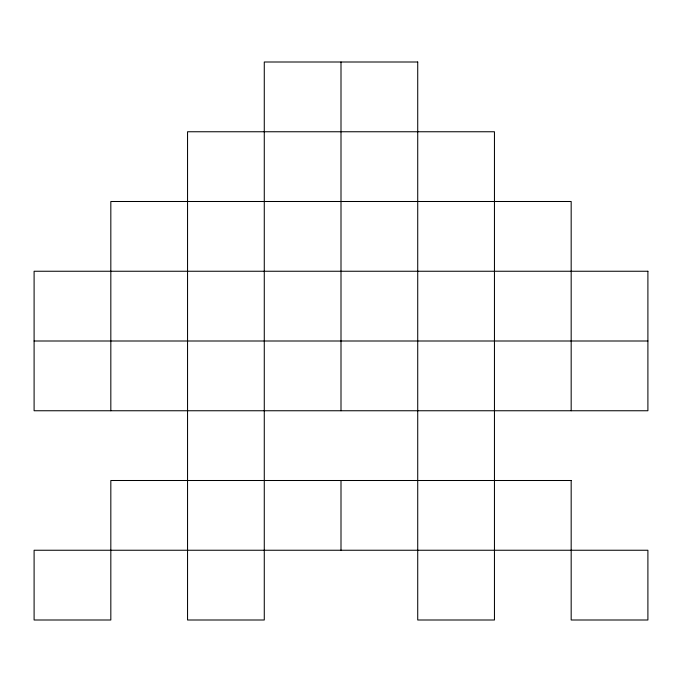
<?xml version="1.0" encoding="UTF-8"?>
<svg xmlns="http://www.w3.org/2000/svg" width="682" height="682" viewBox="0 0 682 682"><rect width="100%" height="100%" fill="white"/><g stroke="black" fill="none" stroke-linecap="round" stroke-linejoin="round"><path stroke-width="1.02" d="M34.1 341L647.9 341M571.175 410.752L571.175 201.497L110.825 201.497L110.825 410.752M341 62.002L341 410.752M341 480.503L341 550.246M417.725 62.002L264.275 62.002L264.275 619.998L187.55 619.998L187.55 131.754L494.45 131.754L494.45 619.998L417.725 619.998L417.725 62.002M647.9 271.248L34.1 271.248L34.1 410.752L647.9 410.752L647.9 271.248M571.175 480.503L110.825 480.503L110.825 619.998L34.1 619.998L34.1 550.246L647.9 550.246L647.9 619.998L571.175 619.998L571.175 480.503"/></g></svg>
